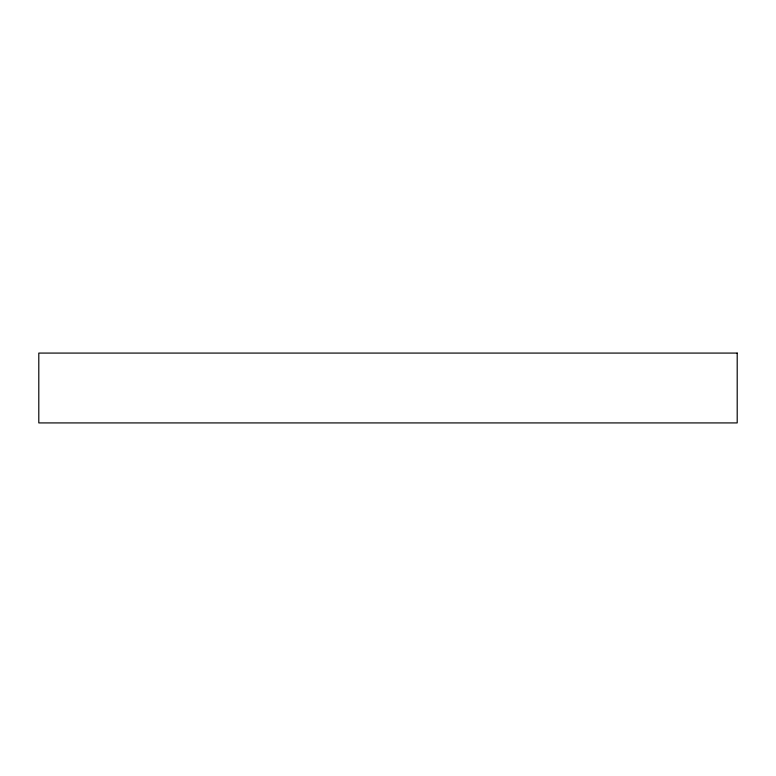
<?xml version="1.0" encoding="UTF-8"?>
<svg xmlns="http://www.w3.org/2000/svg" width="776" height="776" viewBox="0 0 776 776"><rect width="100%" height="100%" fill="white"/><g stroke="black" fill="none" stroke-linecap="round" stroke-linejoin="round"><path stroke-width="1.16" d="M737.2 353.08L38.8 353.08L38.8 422.92L737.2 422.92L737.2 353.08"/></g></svg>
